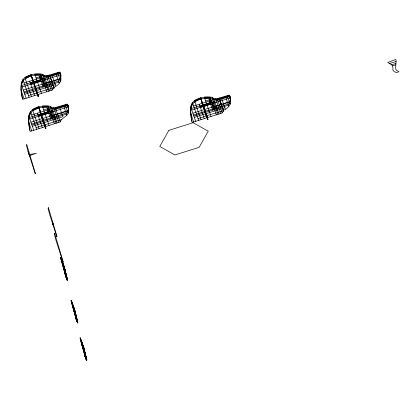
<?xml version="1.0" encoding="UTF-8"?>
<svg xmlns="http://www.w3.org/2000/svg" width="420" height="420" viewBox="0 0 420 420"><rect width="100%" height="100%" fill="white"/><g stroke="black" fill="none" stroke-linecap="round" stroke-linejoin="round"><path stroke-width="0.63" d="M23.3 90.142L60.601 78.409L60.89 77.123L60.869 74.792L59.687 73.133L48.006 76.587L44.347 76.409L42.798 75.248C36.75 74.571 30.314 75.044 25.221 78.713C18.659 83.375 21.871 92.841 22.528 99.398L52.5 89.975L53.928 87.554L49.88 75.994L54.054 88.064M192.864 113.201L230.165 101.467L230.454 100.18L230.433 97.85L229.252 96.191L217.571 99.645L213.911 99.467L212.363 98.306C206.315 97.629 199.878 98.096 194.785 101.771C188.223 106.433 191.436 115.899 192.092 122.456L222.065 113.027L223.493 110.612L219.445 99.052L223.619 111.121M22.276 98.364C20.69 90.689 18.548 78.666 28.502 75.758C32.818 73.621 37.863 73.857 42.546 74.219L44.095 75.374L47.754 75.553L59.435 72.098L60.338 73.033L60.68 74.529M29.904 130.379C28.319 122.703 26.171 110.68 36.13 107.772C40.446 105.635 45.491 105.871 50.174 106.229L51.723 107.389L55.382 107.567L67.064 104.113L68.245 105.772L68.266 108.103M45.04 126.735L30.156 131.413C28.571 123.737 26.429 111.715 36.383 108.806C40.698 106.67 45.743 106.906 50.426 107.263L51.975 108.423L55.634 108.602L67.316 105.147L68.497 106.806L68.518 109.137L68.229 110.423L30.928 122.157M191.84 121.422C190.255 113.746 188.113 101.724 198.067 98.816C202.382 96.679 207.428 96.915 212.111 97.272L213.659 98.432L217.319 98.611L229 95.156L229.903 96.091L230.244 97.587M64.05 266.411L67.468 279.825L64.339 267.026L60.727 257.56L64.087 270.197M77.81 322.507L74.45 312.916L71.09 300.279L74.702 309.745L77.826 322.544L74.933 311.257M83.486 350.448L80.126 337.811L83.737 347.277L86.861 360.077L83.969 348.789M37.328 92.773C44.011 89.602 60.302 88.893 60.979 78.745L60.601 78.409L60.869 74.792L59.687 73.133L60.884 76.55M39.191 108.602L43.15 121.517L45.77 128.588L45.575 126.562L60.128 121.984C61.635 117.317 69.169 116.245 68.607 110.759L68.229 110.423L68.497 106.806L67.316 105.147L68.513 108.565M206.892 115.831C213.575 112.66 229.866 111.951 230.543 101.803L230.165 101.467L230.433 97.85L229.252 96.191L230.449 99.608M52.253 221.917L53.188 224.91L52.253 221.917L53.025 224.327M40.63 80.094L40.477 80.608L41.013 81.291L42.257 81.239L42.977 80.42L42.257 79.795L41.087 79.7L30.424 83.302M48.258 112.109L48.106 112.623L48.641 113.305L49.886 113.253L50.599 112.434L49.886 111.809L48.715 111.715L38.047 115.316M210.194 103.152L210.042 103.667L210.578 104.349L211.822 104.297L212.536 103.478L211.822 102.853L210.651 102.758L199.983 106.36M40.152 80.598L41.338 79.354L42.42 79.233L44.447 79.958L42.399 81.511L40.199 81.291L40.152 80.598L30.534 83.627M47.78 112.613L48.967 111.368L50.048 111.248L52.075 111.972L50.027 113.526L47.828 113.305L47.78 112.613L38.162 115.642M209.716 103.656L210.903 102.412L211.984 102.291L214.011 103.016L211.964 104.57L209.764 104.349L209.716 103.656L200.099 106.685M31.563 76.587L36.593 92.715L38.357 96.673L37.952 94.547L31.348 75.689L25.221 78.713L31.479 96.584M45.575 126.562L38.971 107.704L32.849 110.728L39.107 128.599M201.128 99.645L206.157 115.773L207.921 119.732L207.517 117.605L200.912 98.747L194.785 101.771L201.043 119.642M40.357 75.437L41.118 75.196L40.714 74.046L34.818 74.12L35.207 75.222M36.036 77.905L41.37 76.23M24.056 82.955L43.37 76.881M45.313 76.96L59.934 72.361L60.617 73.757L60.076 73.925L59.435 72.098L59.934 72.361M21.677 85.512L60.186 73.395M22.186 86.961L60.869 74.792M30.839 84.493L41.013 81.291M44.111 84.052L60.979 78.745L60.601 78.409M23.935 91.959L61.005 80.299M24.302 92.998L58.9 82.115M24.759 94.311L55.325 84.698M28.471 95.561L36.792 92.946M48.421 107.31L48.746 107.21L48.342 106.055L42.446 106.134L42.835 107.237M43.664 109.919L48.998 108.245M31.684 114.97L50.998 108.895M52.941 108.974L67.557 104.375L68.245 105.772L68.261 107.531M29.306 117.527L67.814 105.41M67.704 105.94L68.245 105.772M29.815 118.976L68.497 106.806M38.467 116.508L48.641 113.305M51.739 116.062L68.607 110.759L68.229 110.423M31.563 123.974L68.633 112.313M31.931 125.013L66.528 114.124M32.387 126.326L62.953 116.713L59.871 107.909M36.099 127.575L44.415 124.961M44.956 124.787L61.556 119.569M209.921 98.495L210.683 98.254L210.278 97.099L204.383 97.177L204.771 98.28M205.601 100.963L210.934 99.288M193.62 106.013L212.935 99.939M230.191 97.986L230.181 96.815L229.493 95.419L216.074 99.645L215.765 98.752M191.242 108.57L229.751 96.453M191.751 110.019L230.433 97.85M200.403 107.552L210.578 104.349M213.675 107.105L230.543 101.803L230.165 101.467M193.499 115.017L204.766 111.473M205.306 111.305L230.57 103.357M193.867 116.056L205.133 112.513M205.669 112.34L228.464 105.168M194.323 117.369L205.59 113.825M206.131 113.657L224.889 107.756M198.035 118.618L206.357 116.004M389.503 63.535L396.07 61.467M391.624 64.785C392.816 66.118 393.251 68.224 392.784 69.93L393.929 71.421L396.38 72.592L399 71.767L396.16 70.135L395.603 67.956L396.149 60.365L395.619 59.483L387.728 62.491L391.624 64.785L395.929 63.431M392.438 65.861L395.834 64.79M230.013 100.669L230.307 101.803M229.493 95.419L229 95.156L229.64 96.983M67.557 104.375L67.064 104.113L67.536 105.457M67.226 279.405L67.247 280.266L65.111 274.402L67.111 280.108M77.59 322.13L77.611 322.985L75.474 317.121L77.474 322.828M86.625 359.656L86.646 360.518L84.509 354.653L86.51 360.36M229.913 100.433L230.291 100.769M52.327 222.138L52.5 222.563M29.479 156.098L29.221 155.621L36.419 153.353L28.749 154.555L27.998 151.484M52.931 223.939L52.584 222.841M85.617 358.034L84.745 355.551L86.063 359.237L82.042 342.909M227.204 95.477L227.75 97.041M227.456 96.511L230.202 104.354M225.839 97.687L228.827 106.208M221.807 98.952L225.351 109.074M219.193 98.017L219.734 99.566M220.647 102.17L221.015 103.231M217.319 98.611L217.523 99.188M217.571 99.645L222.185 112.823M216.017 99.787L220.794 113.431M213.659 98.432L214.074 99.614M213.911 99.467L218.999 113.993M212.111 97.272L212.683 98.905M212.363 98.306L217.97 114.319M213.192 103.378L214.909 108.281M216.374 114.817L210.53 98.133L204.635 98.212L211.04 116.498M212.279 104.002L213.89 108.607M210.609 99.388L211.822 102.853M210.173 99.524L211.271 102.653M211.964 104.57L213.791 109.788M209.585 99.713L210.651 102.758M209.076 99.871L210.147 102.931M210.719 104.57L212.672 110.14M201.049 98.831L200.655 97.713L194.534 100.737L195.148 102.48M203.081 104.633L203.385 105.499M204.005 107.273L204.419 108.449M199.243 104.244L204.278 118.624M192.938 103.745L192.502 102.506L190.722 106.775L191.326 108.502M198.66 120.393L192.754 103.541L190.979 107.809L195.709 121.322M190.565 112.76L191.384 115.091M190.816 113.794L193.678 121.958M57.64 72.419L57.85 73.017M57.892 73.453L60.638 81.296M56.275 74.629L59.262 83.15M65.263 104.433L65.473 105.032M65.52 105.467L68.266 113.311M63.651 105.609L63.992 106.57M63.903 106.643L66.89 115.164M52.243 75.894L55.787 86.016M49.628 74.96L49.833 75.542M51.76 81.049L52.09 81.989M47.754 75.553L47.959 76.13M48.006 76.587L52.621 89.764M46.2 75.695L46.51 76.587M46.452 76.729L51.23 90.373M44.095 75.374L44.51 76.555M55.382 107.567L55.923 109.111M44.347 76.409L49.434 90.935M55.634 108.602L60.249 121.779M42.546 74.219L43.118 75.847M42.798 75.248L48.405 91.261M53.823 107.709L54.138 108.602M54.08 108.743L58.858 122.388M43.627 80.32L45.344 85.223M46.809 91.76L40.966 75.075L35.075 75.154L41.475 93.439M42.714 80.945L44.326 85.549M41.045 76.33L42.257 79.795M51.723 107.389L52.138 108.57M51.975 108.423L57.062 122.95M40.609 76.472L41.706 79.601M42.399 81.511L44.226 86.73M40.021 76.655L41.087 79.7M50.174 106.229L50.746 107.861M50.426 107.263L56.033 123.275M39.512 76.813L40.583 79.873M41.155 81.517L43.108 87.082M51.256 112.334L52.973 117.238M54.437 123.774L48.594 107.09L42.698 107.168L49.103 125.454M48.673 108.344L49.886 111.809M50.342 112.959L51.954 117.563M50.027 113.526L51.854 118.745M48.237 108.481L49.334 111.61M47.649 108.67L48.715 111.715M47.14 108.827L48.211 111.888M48.783 113.526L50.736 119.096M31.484 75.773L31.091 74.655L24.969 77.679L25.379 78.845M33.401 81.254L33.737 82.21M34.235 83.622L34.855 85.397M35.49 87.213L36.162 89.129M39.895 110.03L38.719 106.67L32.597 109.694L33.007 110.859M43.48 120.262L43.79 121.139M29.678 81.186L34.713 95.566M37.306 113.201L42.341 127.58M23.373 80.687L22.937 79.448L21.157 83.717L21.425 84.478M29.096 97.335L23.195 80.483L21.415 84.751L26.145 98.264M31.001 112.702L30.566 111.463L28.786 115.731L29.054 116.492M36.718 129.35L30.818 112.497L29.038 116.765L33.773 130.279M21 89.702L21.614 91.45M21.252 90.736L24.113 98.9M28.628 121.716L29.243 123.464M28.88 122.75L31.742 130.914M62.423 261.755L64.502 267.703M61.273 258.731L64.717 268.569M60.895 257.849L64.874 269.215M60.727 257.56L65.021 269.829M65.273 270.848L60.716 257.838L62.039 263.198L66.554 276.092M60.963 259.035L65.667 272.465M61.142 259.88L65.945 273.609M63.247 266.353L66.318 275.116M62.617 265.246L67.037 278.077M63.441 267.939L67.148 278.512M63.856 269.351L67.447 279.788M65.216 274.801L65.903 276.775M72.786 304.474L74.865 310.422M71.631 301.45L75.08 311.288M71.09 300.279L75.385 312.548M71.08 300.557L75.637 313.567M72.308 304.479L75.973 314.947M71.5 302.6L76.309 316.328M72.014 304.521L76.676 317.835M72.98 307.965L77.233 320.114M73.322 309.141L77.511 321.237M74.219 312.07L77.695 321.998M75.017 315.058L77.259 321.463L74.072 308.411M75.437 316.78L77.611 322.985M75.71 318.019L76.582 320.502M81.821 342.006L83.9 347.954M84.115 348.82L80.126 337.811L84.42 350.081M80.115 338.09L84.672 351.099M81.344 342.011L85.008 352.48M80.535 340.132L85.344 353.861M81.049 342.053L85.712 355.367M82.016 345.497L86.268 357.646M82.357 346.673L86.436 358.328M82.84 348.191L86.546 358.764M83.255 349.603L86.846 360.04M84.052 352.59L86.294 358.995L83.108 345.944M84.473 354.312L86.646 360.518M52.752 223.335L52.269 221.834M52.458 222.663L52.595 223.104M53.188 224.91L52.721 223.456M83.312 348.962L82.898 347.77L83.554 350.096L82.945 347.912L83.459 349.587L83.349 349.13M223.325 110.129L223.619 111.326M222.815 108.675L223.283 110.597M222.08 106.575L222.611 108.754M221.162 103.961L221.65 105.945M220.652 102.496L221.056 104.155M220.033 100.737L220.295 101.808M207.144 116.55L207.921 119.732M206.504 114.723L207.706 119.632M205.952 113.148L207.38 118.996M204.86 110.024L206.504 116.76M204.498 108.99L206.157 115.773M203.558 106.302L205.086 112.56M202.477 103.226L203.742 108.402M201.941 101.698L203.018 106.103M201.532 100.522L202.382 104.013M200.912 98.747L201.642 101.514M53.76 87.071L54.054 88.268M53.251 85.617L53.718 87.539M52.516 83.522L53.046 85.696M51.597 80.903L52.085 82.887M51.088 79.438L51.492 81.097M50.474 77.679L50.731 78.75M37.58 93.492L38.357 96.673M36.939 91.665L38.141 96.574M45.208 125.507L45.985 128.688M36.388 90.09L37.816 95.939M44.567 123.68L45.77 128.588M44.016 122.105L45.444 127.953M35.296 86.966L36.939 93.707M34.934 85.932L36.593 92.715M42.924 118.981L44.567 125.717M42.562 117.947L44.215 124.73M33.994 83.244L35.522 89.502M41.617 115.258L43.15 121.517M33.159 80.866L34.508 86.389M40.787 112.88L42.137 118.403M32.377 78.64L33.453 83.045M31.967 77.464L32.818 80.955M40.005 110.654L41.081 115.059M31.348 75.689L32.078 78.456M39.596 109.478L40.446 112.97M38.971 107.704L39.706 110.471M63.751 265.555L67.237 279.82M63.425 264.621L67.247 280.266M64.061 267.876L66.974 279.809M73.736 307.456L77.348 322.229M73.474 306.7L77.338 322.529M64.244 269.204L66.665 278.985M75.269 314.501L77.028 321.704M82.772 344.988L86.383 359.762M63.971 268.422L66.334 278.087M73.007 305.377L76.902 321.305M82.509 344.232L86.373 360.061M63.614 267.409L66.035 277.3M62.601 263.708L65.872 276.859M72.198 303.062L76.235 319.578M63.788 268.79L65.483 275.73M71.825 302.006L75.847 318.449M81.233 340.589L85.27 357.11M71.72 302.08L73.736 310.328M80.861 339.538L84.882 355.981M80.755 339.612L82.772 347.855M81.753 344.059L82.309 346.337M68.355 109.725L68.381 111.279M60.727 77.711L60.753 79.264M35.285 173.15L35.243 173.749L28.082 151.547L26.465 145.53L26.749 144.459L35.285 173.15M56.9 236.208L56.858 236.806L49.702 214.604L48.08 208.588L48.368 207.512L56.9 236.208M63.147 261.817L63.105 262.416L55.949 240.214L54.327 234.197L54.616 233.126L63.147 261.817M168.882 130.326L159.773 146.454L174.904 154.959L199.143 147.331L208.257 131.203L193.127 122.703L168.882 130.326"/></g></svg>
